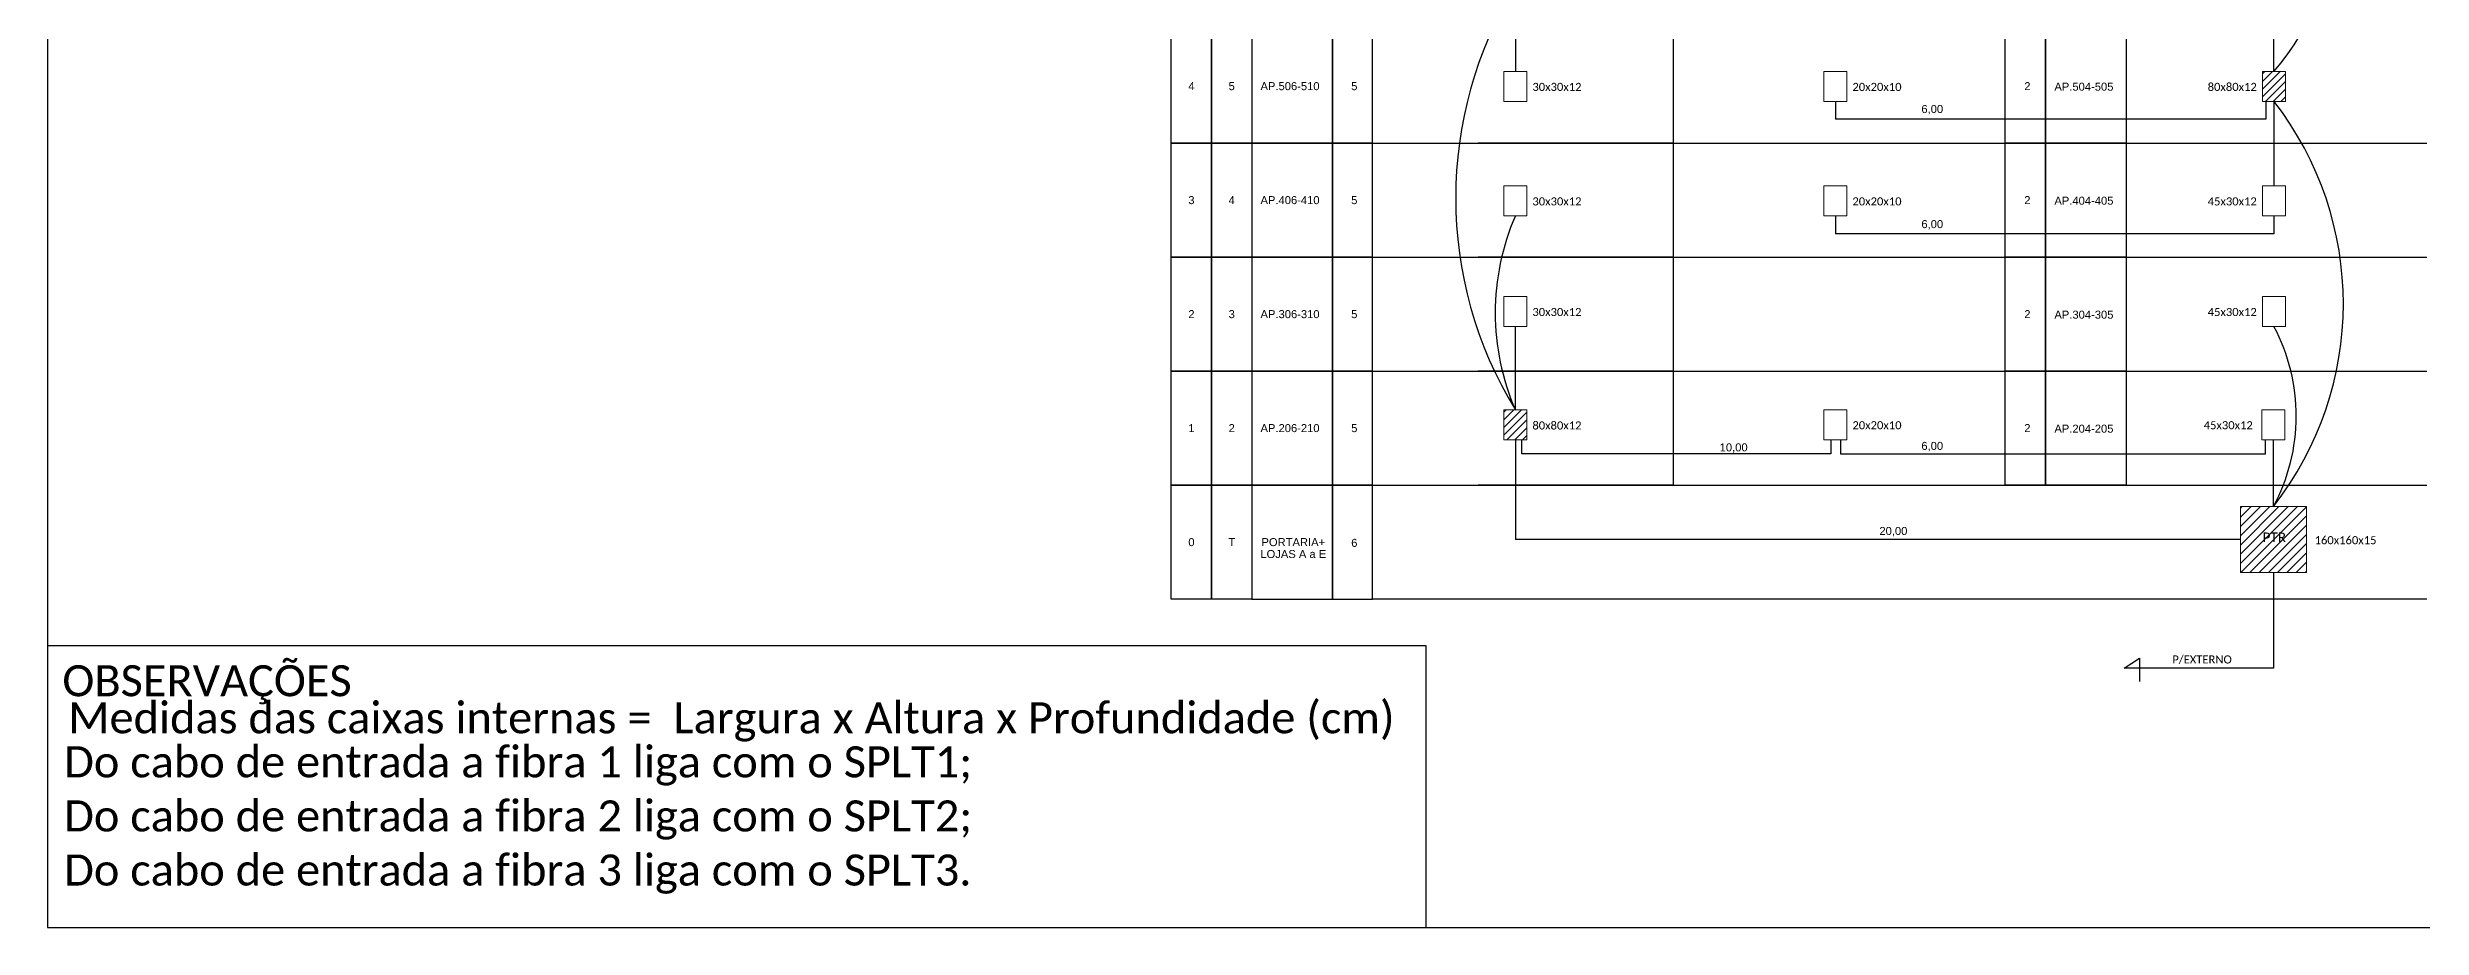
# Model space of a CAD drawing. Header units: millimetres. Extents: x 35553 to 36391, y 58449 to 59043.
# Drawn here: x 35553 to 36099, y 58449 to 58651 of the extents above; entities that cross this region are included whole.
import ezdxf
from ezdxf.enums import TextEntityAlignment as Align

# ---------------------------------------------------------------- set-up
doc = ezdxf.new("R2010")
doc.units = ezdxf.units.MM
doc.styles.add('ARIAL', font='arial.ttf')
doc.styles.add('MtXpl_Calibri', font='calibri.ttf')
doc.styles.add('WMF-Calibri0', font='calibri.ttf')

msp = doc.modelspace()

# ---------------------------------------------------------------- hatches: boundary and pattern name
h = msp.add_hatch()
h.set_pattern_fill('ANSI31', color=1, scale=10)
h.set_pattern_definition([(45, (23874.4422, 56862.3508), (-0.88388348, 0.88388348), [])])
h.paths.add_polyline_path([(36067.26, 58645.34), (36061.97, 58645.34), (36061.97, 58638.45), (36067.26, 58638.45)])
h = msp.add_hatch()
h.set_pattern_fill('ANSI31', color=1, scale=10)
h.set_pattern_definition([(45, (23700.0117, 56784.5519), (-0.88388348, 0.88388348), [])])
h.paths.add_polyline_path([(35892.83, 58567.55), (35887.54, 58567.55), (35887.54, 58560.65), (35892.83, 58560.65)])
h = msp.add_hatch()
h.set_pattern_fill('ANSI31', color=1, scale=12, style=0)
h.set_pattern_definition([(45, (35323.3279, 58068.0639), (-1.0606602, 1.0606602), [])])
h.paths.add_polyline_path([(36072.09, 58545.33), (36056.92, 58545.33), (36056.92, 58530.19), (36072.09, 58530.19)])
h.paths.add_polyline_path([(36061.64, 58536.27), (36068.15, 58536.27), (36068.15, 58540.22), (36061.64, 58540.22)], flags=9)

# ---------------------------------------------------------------- linework, layer by layer
at = {"color": 0}
for p, q in [((35926.56, 58628.84), (35926.56, 58655.04)), ((35881.6, 58628.84), (35900.12, 58628.84)), ((35926.56, 58628.84), (35881.6, 58628.84)), ((35926.55, 58628.84), (35926.56, 58628.84)), ((35926.56, 58602.65), (35926.56, 58628.84)), ((36002.82, 58628.84), (36002.83, 58628.84)), ((36002.82, 58628.84), (36002.83, 58628.84)), ((35881.6, 58602.65), (35900.12, 58602.65)), ((35926.56, 58602.65), (35881.6, 58602.65)), ((35900.12, 58602.65), (35881.6, 58602.65)), ((35881.6, 58602.65), (35926.56, 58602.65)), ((35926.55, 58602.65), (35926.56, 58602.65)), ((35926.56, 58576.45), (35926.56, 58602.65)), ((36002.82, 58602.65), (36002.83, 58602.65)), ((36002.82, 58602.65), (36002.83, 58602.65)), ((35881.6, 58576.45), (35900.12, 58576.45)), ((35926.56, 58576.45), (35881.6, 58576.45)), ((35900.12, 58576.45), (35881.6, 58576.45)), ((35881.6, 58576.45), (35926.56, 58576.45)), ((35926.55, 58576.45), (35926.56, 58576.45)), ((35926.56, 58550.26), (35926.56, 58576.45)), ((36002.82, 58576.45), (36002.83, 58576.45)), ((36002.82, 58576.45), (36002.83, 58576.45)), ((35857.36, 58550.26), (35926.56, 58550.26)), ((35857.36, 58524.06), (35857.36, 58550.26)), ((35900.12, 58550.26), (35881.6, 58550.26)), ((35881.6, 58550.26), (35926.56, 58550.26)), ((35881.6, 58550.26), (35900.12, 58550.26)), ((35926.56, 58550.26), (35881.6, 58550.26)), ((35900.12, 58550.26), (36002.83, 58550.26)), ((36002.83, 58550.26), (36012.09, 58550.26)), ((36012.09, 58550.26), (36030.61, 58550.26)), ((36030.61, 58550.26), (36099.81, 58550.26)), ((36002.83, 58524.06), (35857.36, 58524.06)), ((36012.09, 58524.06), (36002.83, 58524.06)), ((36030.61, 58524.06), (36012.09, 58524.06)), ((36099.81, 58524.06), (36030.61, 58524.06))]:
    msp.add_line(p, q, dxfattribs=at)
for p, q in [((35926.55, 58628.84), (35900.12, 58628.84)), ((36002.82, 58628.84), (36030.61, 58628.84)), ((35926.55, 58602.65), (35900.12, 58602.65)), ((36002.82, 58602.65), (36030.61, 58602.65)), ((35926.55, 58576.45), (35900.12, 58576.45)), ((36002.82, 58576.45), (36030.61, 58576.45))]:
    msp.add_line(p, q)
for points in [[(35552.65, 58448.6), (36391.22, 58448.6), (36391.22, 59042.6), (35552.65, 59042.6), (35552.65, 58448.6)], [(35829.59, 58628.84), (35926.56, 58628.84)], [(35857.36, 58628.84), (35926.56, 58628.84)], [(35900.12, 58628.84), (36002.83, 58628.84)], [(36030.61, 58628.84), (36099.81, 58628.84)], [(35829.59, 58602.65), (35926.56, 58602.65)], [(35857.36, 58602.65), (35926.56, 58602.65)], [(35900.12, 58602.65), (36002.83, 58602.65)], [(36030.61, 58602.65), (36099.81, 58602.65)], [(35829.59, 58576.45), (35926.56, 58576.45)], [(35857.36, 58576.45), (35926.56, 58576.45)], [(35900.12, 58576.45), (36002.83, 58576.45)], [(36030.61, 58576.45), (36099.81, 58576.45)], [(35857.36, 58550.26), (35926.56, 58550.26)], [(35900.12, 58550.26), (36002.83, 58550.26)], [(36030.61, 58550.26), (36099.81, 58550.26)], [(35552.65, 58513.39), (35869.57, 58513.39)]]:
    msp.add_lwpolyline(points)
at = {"color": 3}
for points in [[(35890.18, 58664.89), (35890.18, 58645.34)], [(36064.62, 58645.34), (36064.62, 58664.89)], [(35963.77, 58638.45), (35963.77, 58634.33)], [(36062.73, 58638.45), (36062.73, 58634.33)], [(36064.62, 58638.45), (36064.62, 58619.04)], [(36062.73, 58634.33), (36062.73, 58634.33), (35963.77, 58634.33)], [(36064.62, 58612.14), (36064.62, 58608.02), (35963.77, 58608.02)], [(35963.77, 58612.14), (35963.77, 58608.02)], [(35890.18, 58567.55), (35890.18, 58586.72)], [(35890.18, 58560.65), (35890.18, 58537.77)], [(35891.71, 58557.43), (35891.71, 58560.65)], [(35962.74, 58560.7), (35962.74, 58557.43)], [(35964.98, 58560.7), (35964.98, 58557.43)], [(36062.69, 58557.43), (36062.69, 58560.7)], [(36064.5, 58545.36), (36064.5, 58560.7)], [(35962.74, 58557.43), (35891.71, 58557.43)], [(35964.98, 58557.43), (36062.69, 58557.43)], [(36056.92, 58537.77), (35890.18, 58537.77)]]:
    msp.add_lwpolyline(points, dxfattribs=at)
at = {"color": 0}
for points in [[(35811.07, 58655.04), (35820.33, 58655.04), (35820.33, 58628.84), (35811.07, 58628.84)], [(35820.33, 58655.04), (35829.59, 58655.04), (35829.59, 58628.84), (35820.33, 58628.84)], [(35848.1, 58655.04), (35829.59, 58655.04), (35829.59, 58628.84), (35848.1, 58628.84)], [(35857.36, 58655.04), (35848.1, 58655.04), (35848.1, 58628.84), (35857.36, 58628.84)], [(36002.83, 58655.04), (36012.09, 58655.04), (36012.09, 58628.84), (36002.83, 58628.84)], [(36012.09, 58655.04), (36030.61, 58655.04), (36030.61, 58628.84), (36012.09, 58628.84)], [(35811.07, 58628.84), (35820.33, 58628.84), (35820.33, 58602.65), (35811.07, 58602.65)], [(35820.33, 58628.84), (35829.59, 58628.84), (35829.59, 58602.65), (35820.33, 58602.65)], [(35848.1, 58628.84), (35829.59, 58628.84), (35829.59, 58602.65), (35848.1, 58602.65)], [(35857.36, 58628.84), (35848.1, 58628.84), (35848.1, 58602.65), (35857.36, 58602.65)], [(36002.83, 58628.84), (36012.09, 58628.84), (36012.09, 58602.65), (36002.83, 58602.65)], [(36012.09, 58628.84), (36030.61, 58628.84), (36030.61, 58602.65), (36012.09, 58602.65)], [(35811.07, 58602.65), (35820.33, 58602.65), (35820.33, 58576.45), (35811.07, 58576.45)], [(35820.33, 58602.65), (35829.59, 58602.65), (35829.59, 58576.45), (35820.33, 58576.45)], [(35848.1, 58602.65), (35829.59, 58602.65), (35829.59, 58576.45), (35848.1, 58576.45)], [(35857.36, 58602.65), (35848.1, 58602.65), (35848.1, 58576.45), (35857.36, 58576.45)], [(36002.83, 58602.65), (36012.09, 58602.65), (36012.09, 58576.45), (36002.83, 58576.45)], [(36012.09, 58602.65), (36030.61, 58602.65), (36030.61, 58576.45), (36012.09, 58576.45)], [(35811.07, 58576.45), (35820.33, 58576.45), (35820.33, 58550.26), (35811.07, 58550.26)], [(35820.33, 58576.45), (35829.59, 58576.45), (35829.59, 58550.26), (35820.33, 58550.26)], [(35848.1, 58576.45), (35829.59, 58576.45), (35829.59, 58550.26), (35848.1, 58550.26)], [(35857.36, 58576.45), (35848.1, 58576.45), (35848.1, 58550.26), (35857.36, 58550.26)], [(36002.83, 58576.45), (36012.09, 58576.45), (36012.09, 58550.26), (36002.83, 58550.26)], [(36012.09, 58576.45), (36030.61, 58576.45), (36030.61, 58550.26), (36012.09, 58550.26)], [(35811.07, 58550.26), (35820.33, 58550.26), (35820.33, 58524.06), (35811.07, 58524.06)], [(35820.33, 58550.26), (35829.59, 58550.26), (35829.59, 58524.06), (35820.33, 58524.06)], [(35848.1, 58550.26), (35829.59, 58550.26), (35829.59, 58524.06), (35848.1, 58524.06)], [(35857.36, 58550.26), (35848.1, 58550.26), (35848.1, 58524.06), (35857.36, 58524.06)]]:
    msp.add_lwpolyline(points, close=True, dxfattribs=at)
at = {"lineweight": 0}
for points in [[(35887.54, 58645.34), (35892.83, 58645.34), (35892.83, 58638.45), (35887.54, 58638.45)], [(35961.13, 58645.34), (35966.42, 58645.34), (35966.42, 58638.45), (35961.13, 58638.45)], [(35887.54, 58619.04), (35892.83, 58619.04), (35892.83, 58612.14), (35887.54, 58612.14)], [(35961.13, 58619.04), (35966.42, 58619.04), (35966.42, 58612.14), (35961.13, 58612.14)], [(36061.97, 58619.04), (36067.26, 58619.04), (36067.26, 58612.14), (36061.97, 58612.14)], [(35887.54, 58593.62), (35892.83, 58593.62), (35892.83, 58586.72), (35887.54, 58586.72)], [(36061.97, 58593.62), (36067.26, 58593.62), (36067.26, 58586.72), (36061.97, 58586.72)]]:
    msp.add_lwpolyline(points, close=True, dxfattribs=at)
at = {"color": 1, "lineweight": 0}
for points in [[(36061.97, 58645.34), (36067.26, 58645.34), (36067.26, 58638.45), (36061.97, 58638.45)], [(35887.54, 58567.55), (35892.83, 58567.55), (35892.83, 58560.65), (35887.54, 58560.65)], [(36056.92, 58545.36), (36072.09, 58545.36), (36072.09, 58530.19), (36056.92, 58530.19)]]:
    msp.add_lwpolyline(points, close=True, dxfattribs=at)
at = {"color": 0}
for points in [[(35900.12, 58628.84), (36002.83, 58628.84)], [(36030.61, 58628.84), (36099.81, 58628.84)], [(35900.12, 58602.65), (36002.83, 58602.65)], [(36030.61, 58602.65), (36099.81, 58602.65)], [(35900.12, 58576.45), (36002.83, 58576.45)], [(36030.61, 58576.45), (36099.81, 58576.45)]]:
    msp.add_lwpolyline(points, dxfattribs=at)
at = {"color": 0, "lineweight": 0}
for points in [[(35961.13, 58567.59), (35966.42, 58567.59), (35966.42, 58560.7), (35961.13, 58560.7)], [(36061.85, 58567.59), (36067.15, 58567.59), (36067.15, 58560.7), (36061.85, 58560.7)]]:
    msp.add_lwpolyline(points, close=True, dxfattribs=at)
at = {"color": 1}
msp.add_lwpolyline([(36064.5, 58530.19), (36064.5, 58508.21), (36030.16, 58508.21), (36033.68, 58510.49), (36033.68, 58505.15)], dxfattribs=at)
at = {"linetype": 'Continuous'}
msp.add_lwpolyline([(35869.57, 58513.39), (35869.57, 58448.6)], dxfattribs=at)
at = {"color": 3}
for centre, radius, start, end in [((36023.39, 58681.55), 54.87, 318.7125, 41.2875), ((35969.63, 58616.22), 93.17, 148.5063, 211.4937), ((36004.97, 58591.98), 75.61, 321.9361, 37.9246), ((35941.47, 58589.84), 55.92, 156.5027, 203.4973), ((36025.93, 58566.15), 43.82, 331.6835, 28.0029)]:
    msp.add_arc(centre, radius, start, end, dxfattribs=at)

# ---------------------------------------------------------------- texts
at = {"color": 0, "style": 'ARIAL'}
for s, p in [('4', (35815.7, 58641.94)), ('5', (35824.96, 58641.94)), ('AP.506-510', (35838.37, 58641.94)), ('5', (35853.15, 58641.94)), ('2', (36007.93, 58641.94)), ('AP.504-505', (36020.92, 58641.82)), ('6,00', (35986.05, 58636.69)), ('3', (35815.7, 58615.75)), ('4', (35824.96, 58615.75)), ('AP.406-410', (35838.37, 58615.75)), ('5', (35853.15, 58615.75)), ('2', (36007.93, 58615.75)), ('AP.404-405', (36020.92, 58615.62)), ('6,00', (35986.05, 58610.24)), ('2', (35815.7, 58589.55)), ('3', (35824.96, 58589.55)), ('AP.306-310', (35838.37, 58589.55)), ('5', (35853.15, 58589.55)), ('2', (36007.93, 58589.55)), ('AP.304-305', (36020.92, 58589.43)), ('1', (35815.7, 58563.36)), ('2', (35824.96, 58563.36)), ('AP.206-210', (35838.37, 58563.36)), ('5', (35853.15, 58563.36)), ('2', (36007.93, 58563.36)), ('AP.204-205', (36020.92, 58563.23)), ('10,00', (35940.38, 58558.93)), ('6,00', (35986.05, 58559.27)), ('0', (35815.7, 58537.16)), ('T', (35824.96, 58537.16)), ('PORTARIA+', (35839.12, 58537.16)), ('6', (35853.15, 58536.99)), ('20,00', (35977.11, 58539.72)), ('LOJAS A a E', (35839.12, 58534.42))]:
    msp.add_text(s, height=1.84, dxfattribs=at).set_placement(p, align=Align.MIDDLE_CENTER)
at = {"color": 0, "style": 'WMF-Calibri0'}
for s, p in [('30x30x12', (35894.1, 58640.84)), ('20x20x10', (35967.69, 58640.84)), ('80x80x12', (36049.38, 58640.84)), ('30x30x12', (35894.1, 58614.53)), ('20x20x10', (35967.69, 58614.53)), ('45x30x12', (36049.38, 58614.53)), ('30x30x12', (35894.1, 58589.11)), ('45x30x12', (36049.38, 58589.11)), ('80x80x12', (35894.1, 58563.04)), ('20x20x10', (35967.69, 58563.09)), ('45x30x12', (36048.46, 58563.09)), ('160x160x15', (36073.97, 58536.67))]:
    msp.add_text(s, height=1.854, dxfattribs=at).set_placement(p)
at = {"color": 7, "style": 'WMF-Calibri0'}
msp.add_text('PTR', height=2.224, dxfattribs=at).set_placement((36062.02, 58537.15))
for s, style, p in [('OBSERVAÇÕES', 'WMF-Calibri0', (35556.07, 58501.74)), ('Do cabo de entrada a fibra 1 liga com o SPLT1;', 'MtXpl_Calibri', (35556.48, 58483.1)), ('Do cabo de entrada a fibra 2 liga com o SPLT2;', 'MtXpl_Calibri', (35556.48, 58470.67)), ('Do cabo de entrada a fibra 3 liga com o SPLT3.', 'MtXpl_Calibri', (35556.48, 58458.24))]:
    msp.add_text(s, height=7.1308, dxfattribs=dict(style=style)).set_placement(p)
at = {"color": 1, "style": 'WMF-Calibri0'}
msp.add_text('P/EXTERNO', height=1.854, dxfattribs=at).set_placement((36041.24, 58509.27))
at = {"insert": (35557.42, 58500.35), "char_height": 7.1308, "width": 658.8434, "attachment_point": 1, "style": 'WMF-Calibri0'}
msp.add_mtext('Medidas das caixas internas =  Largura x Altura x Profundidade (cm)', dxfattribs=at)

doc.saveas('drawing.dxf')
